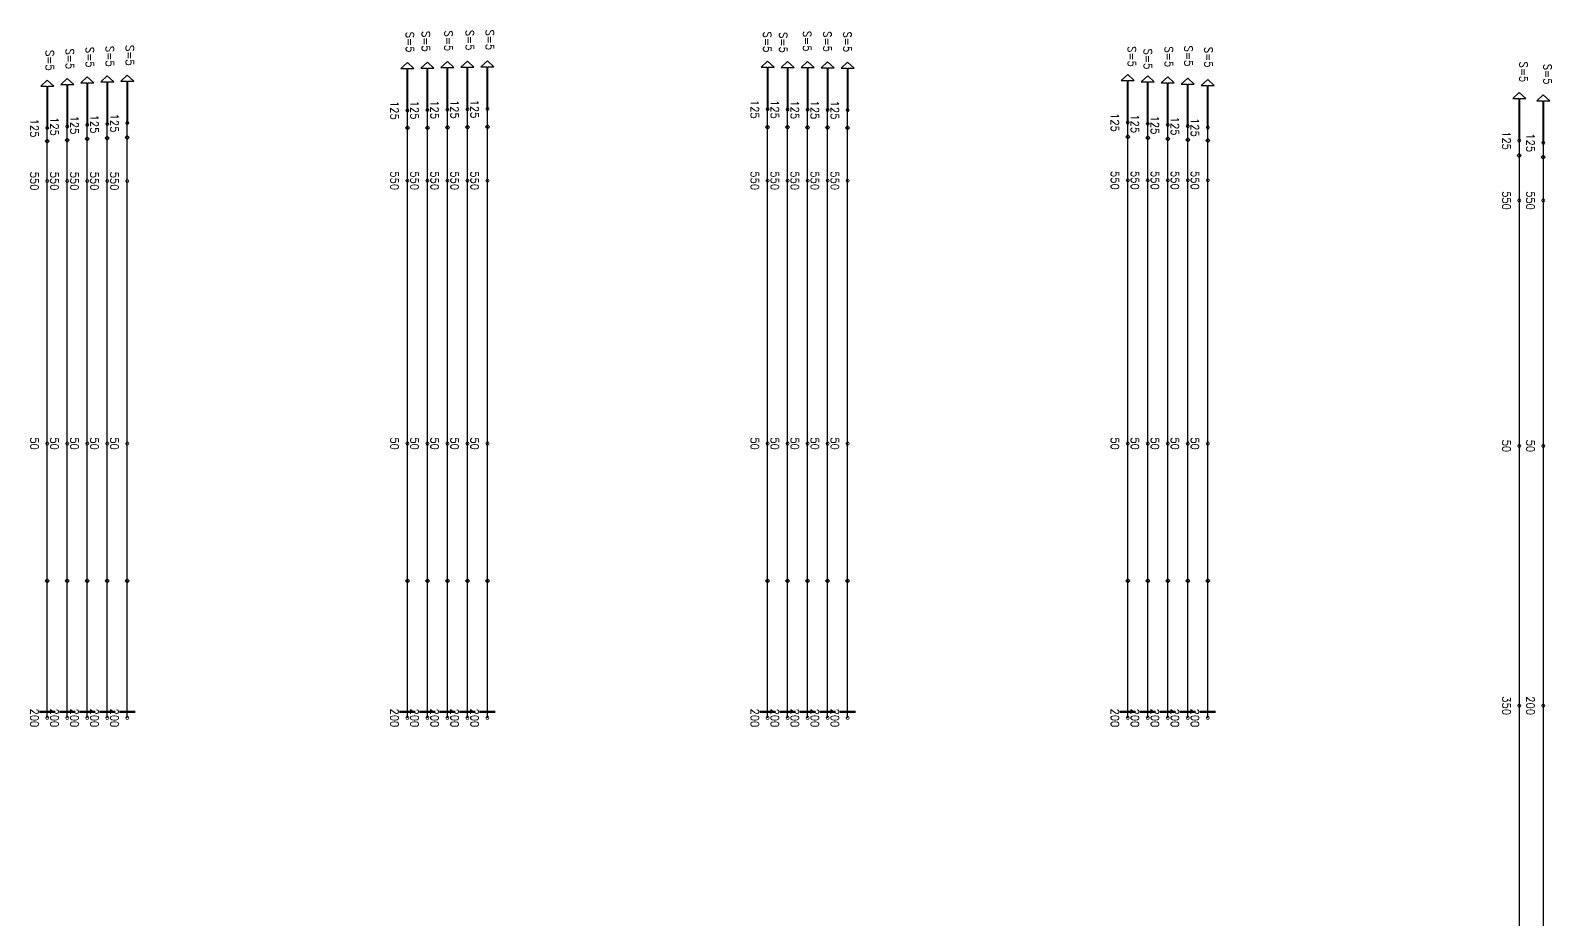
# Model space of a CAD drawing. Header units: millimetres. Extents: x -211477 to 1328726, y -15421 to 98394.
# Drawn here: x 794281 to 832291, y 58608 to 80833 of the extents above; entities that cross this region are included whole.
import ezdxf

# ---------------------------------------------------------------- set-up
doc = ezdxf.new("R2010")
doc.units = ezdxf.units.MM
doc.header["$MEASUREMENT"] = 0
doc.layers.add('Current_plane_Tendon', color=7, linetype='Continuous', true_color=0xab0000)
doc.styles.get("Standard").update_dxf_attribs({"font": 'arial.ttf'})

# ---------------------------------------------------------------- blocks, each defined once
blk = doc.blocks.new('A$Ca505e7a2')
at = {"layer": 'Current_plane_Tendon', "color": 14, "linetype": 'Continuous', "true_color": 0xab0000}
for points in [[(519097, 1512), (519097, 2562), (519247, 2562), (519085, 2712), (518923, 2562), (519073, 2562), (519073, 1512)], [(519597, 1521), (519597, 2571), (519747, 2571), (519585, 2721), (519423, 2571), (519573, 2571), (519573, 1521)], [(520097, 1530), (520097, 2580), (520247, 2580), (520085, 2730), (519923, 2580), (520073, 2580), (520073, 1530)], [(520597, 1539), (520597, 2589), (520747, 2589), (520585, 2739), (520423, 2589), (520573, 2589), (520573, 1539)], [(521097, 1548), (521097, 2598), (521247, 2598), (521085, 2748), (520923, 2598), (521073, 2598), (521073, 1548)], [(528097, 1540), (528097, 2590), (528247, 2590), (528085, 2740), (527923, 2590), (528073, 2590), (528073, 1540)], [(528597, 1535), (528597, 2585), (528747, 2585), (528585, 2735), (528423, 2585), (528573, 2585), (528573, 1535)], [(529097, 1530), (529097, 2580), (529247, 2580), (529085, 2730), (528923, 2580), (529073, 2580), (529073, 1530)], [(529597, 1524), (529597, 2574), (529747, 2574), (529585, 2724), (529423, 2574), (529573, 2574), (529573, 1524)], [(530097, 1519), (530097, 2569), (530247, 2569), (530085, 2719), (529923, 2569), (530073, 2569), (530073, 1519)], [(510597, 1110), (510597, 2160), (510747, 2160), (510585, 2310), (510423, 2160), (510573, 2160), (510573, 1110)], [(511097, 1148), (511097, 2198), (511247, 2198), (511085, 2348), (510923, 2198), (511073, 2198), (511073, 1148)], [(511597, 1172), (511597, 2222), (511747, 2222), (511585, 2372), (511423, 2222), (511573, 2222), (511573, 1172)], [(512097, 1196), (512097, 2246), (512247, 2246), (512085, 2396), (511923, 2246), (512073, 2246), (512073, 1196)], [(537097, 1210), (537097, 2260), (537247, 2260), (537085, 2410), (536923, 2260), (537073, 2260), (537073, 1210)], [(537597, 1179), (537597, 2229), (537747, 2229), (537585, 2379), (537423, 2229), (537573, 2229), (537573, 1179)], [(538097, 1148), (538097, 2198), (538247, 2198), (538085, 2348), (537923, 2198), (538073, 2198), (538073, 1148)], [(538597, 1118), (538597, 2168), (538747, 2168), (538585, 2318), (538423, 2168), (538573, 2168), (538573, 1118)], [(539097, 1087), (539097, 2137), (539247, 2137), (539085, 2287), (538923, 2137), (539073, 2137), (539073, 1087)], [(510097, 1071), (510097, 2121), (510247, 2121), (510085, 2271), (509923, 2121), (510073, 2121), (510073, 1071)], [(510135, -10245), (510085, -10195), (510035, -10245), (510085, -10295), (510135, -10245)], [(510635, -10245), (510585, -10195), (510535, -10245), (510585, -10295), (510635, -10245)], [(511135, -10245), (511085, -10195), (511035, -10245), (511085, -10295), (511135, -10245)], [(511635, -10245), (511585, -10195), (511535, -10245), (511585, -10295), (511635, -10245)], [(512135, -10245), (512085, -10195), (512035, -10245), (512085, -10295), (512135, -10245)], [(519135, -10245), (519085, -10195), (519035, -10245), (519085, -10295), (519135, -10245)], [(519635, -10245), (519585, -10195), (519535, -10245), (519585, -10295), (519635, -10245)], [(520135, -10245), (520085, -10195), (520035, -10245), (520085, -10295), (520135, -10245)], [(520635, -10245), (520585, -10195), (520535, -10245), (520585, -10295), (520635, -10245)], [(521135, -10245), (521085, -10195), (521035, -10245), (521085, -10295), (521135, -10245)], [(528135, -10245), (528085, -10195), (528035, -10245), (528085, -10295), (528135, -10245)], [(528635, -10245), (528585, -10195), (528535, -10245), (528585, -10295), (528635, -10245)], [(529135, -10245), (529085, -10195), (529035, -10245), (529085, -10295), (529135, -10245)], [(529635, -10245), (529585, -10195), (529535, -10245), (529585, -10295), (529635, -10245)], [(530135, -10245), (530085, -10195), (530035, -10245), (530085, -10295), (530135, -10245)], [(537135, -10245), (537085, -10195), (537035, -10245), (537085, -10295), (537135, -10245)], [(537635, -10245), (537585, -10195), (537535, -10245), (537585, -10295), (537635, -10245)], [(538135, -10245), (538085, -10195), (538035, -10245), (538085, -10295), (538135, -10245)], [(538635, -10245), (538585, -10195), (538535, -10245), (538585, -10295), (538635, -10245)], [(539135, -10245), (539085, -10195), (539035, -10245), (539085, -10295), (539135, -10245)]]:
    blk.add_lwpolyline(points, close=True, dxfattribs=at)
for points, elevation in [([(546880, 758), (546880, 1808), (547030, 1808), (546868, 1958), (546706, 1808), (546856, 1808), (546856, 758)], -148), ([(547480, 703), (547480, 1753), (547630, 1753), (547468, 1903), (547306, 1753), (547456, 1753), (547456, 703)], -148), ([(520635, 1093), (520585, 1143), (520535, 1093), (520585, 1043), (520635, 1093)], 125), ([(521135, 1100), (521085, 1150), (521035, 1100), (521085, 1050), (521135, 1100)], 125), ([(528135, 1094), (528085, 1144), (528035, 1094), (528085, 1044), (528135, 1094)], 125), ([(510135, 740), (510085, 790), (510035, 740), (510085, 690), (510135, 740)], 125), ([(510635, 769), (510585, 819), (510535, 769), (510585, 719), (510635, 769)], 125), ([(511135, 798), (511085, 848), (511035, 798), (511085, 748), (511135, 798)], 125), ([(511635, 815), (511585, 865), (511535, 815), (511585, 765), (511635, 815)], 125), ([(512135, 833), (512085, 883), (512035, 833), (512085, 783), (512135, 833)], 125), ([(519135, 1072), (519085, 1122), (519035, 1072), (519085, 1022), (519135, 1072)], 125), ([(519635, 1079), (519585, 1129), (519535, 1079), (519585, 1029), (519635, 1079)], 125), ([(520135, 1086), (520085, 1136), (520035, 1086), (520085, 1036), (520135, 1086)], 125), ([(528635, 1090), (528585, 1140), (528535, 1090), (528585, 1040), (528635, 1090)], 125), ([(529135, 1086), (529085, 1136), (529035, 1086), (529085, 1036), (529135, 1086)], 125), ([(529635, 1082), (529585, 1132), (529535, 1082), (529585, 1032), (529635, 1082)], 125), ([(530135, 1078), (530085, 1128), (530035, 1078), (530085, 1028), (530135, 1078)], 125), ([(537135, 848), (537085, 898), (537035, 848), (537085, 798), (537135, 848)], 125), ([(537635, 825), (537585, 875), (537535, 825), (537585, 775), (537635, 825)], 125), ([(538135, 802), (538085, 852), (538035, 802), (538085, 752), (538135, 802)], 125), ([(538635, 779), (538585, 829), (538535, 779), (538585, 729), (538635, 779)], 125), ([(539135, 756), (539085, 806), (539035, 756), (539085, 706), (539135, 756)], 125), ([(546918, 384), (546868, 434), (546818, 384), (546868, 334), (546918, 384)], -23), ([(547518, 342), (547468, 392), (547418, 342), (547468, 292), (547518, 342)], -23)]:
    blk.add_lwpolyline(points, close=True, dxfattribs=dict(at, elevation=elevation))
for points in [[(519125, 1512, 20, 20, 0), (519105, 1546, 20, 20, 0), (519065, 1546, 20, 20, 0), (519045, 1512, 20, 20, 0), (519065, 1477, 20, 20, 0), (519105, 1477, 20, 20, 0)], [(519625, 1521, 20, 20, 0), (519605, 1555, 20, 20, 0), (519565, 1555, 20, 20, 0), (519545, 1521, 20, 20, 0), (519565, 1486, 20, 20, 0), (519605, 1486, 20, 20, 0)], [(520125, 1530, 20, 20, 0), (520105, 1564, 20, 20, 0), (520065, 1564, 20, 20, 0), (520045, 1530, 20, 20, 0), (520065, 1495, 20, 20, 0), (520105, 1495, 20, 20, 0)], [(520625, 1539, 20, 20, 0), (520605, 1573, 20, 20, 0), (520565, 1573, 20, 20, 0), (520545, 1539, 20, 20, 0), (520565, 1504, 20, 20, 0), (520605, 1504, 20, 20, 0)], [(521125, 1548, 20, 20, 0), (521105, 1583, 20, 20, 0), (521065, 1583, 20, 20, 0), (521045, 1548, 20, 20, 0), (521065, 1513, 20, 20, 0), (521105, 1513, 20, 20, 0)], [(528125, 1540, 20, 20, 0), (528105, 1575, 20, 20, 0), (528065, 1575, 20, 20, 0), (528045, 1540, 20, 20, 0), (528065, 1506, 20, 20, 0), (528105, 1506, 20, 20, 0)], [(528625, 1535, 20, 20, 0), (528605, 1570, 20, 20, 0), (528565, 1570, 20, 20, 0), (528545, 1535, 20, 20, 0), (528565, 1500, 20, 20, 0), (528605, 1500, 20, 20, 0)], [(529125, 1530, 20, 20, 0), (529105, 1564, 20, 20, 0), (529065, 1564, 20, 20, 0), (529045, 1530, 20, 20, 0), (529065, 1495, 20, 20, 0), (529105, 1495, 20, 20, 0)], [(529625, 1524, 20, 20, 0), (529605, 1559, 20, 20, 0), (529565, 1559, 20, 20, 0), (529545, 1524, 20, 20, 0), (529565, 1490, 20, 20, 0), (529605, 1490, 20, 20, 0)], [(530125, 1519, 20, 20, 0), (530105, 1554, 20, 20, 0), (530065, 1554, 20, 20, 0), (530045, 1519, 20, 20, 0), (530065, 1485, 20, 20, 0), (530105, 1485, 20, 20, 0)], [(510625, 1110, 20, 20, 0), (510605, 1144, 20, 20, 0), (510565, 1144, 20, 20, 0), (510545, 1110, 20, 20, 0), (510565, 1075, 20, 20, 0), (510605, 1075, 20, 20, 0)], [(511125, 1148, 20, 20, 0), (511105, 1183, 20, 20, 0), (511065, 1183, 20, 20, 0), (511045, 1148, 20, 20, 0), (511065, 1114, 20, 20, 0), (511105, 1114, 20, 20, 0)], [(511625, 1172, 20, 20, 0), (511605, 1207, 20, 20, 0), (511565, 1207, 20, 20, 0), (511545, 1172, 20, 20, 0), (511565, 1138, 20, 20, 0), (511605, 1138, 20, 20, 0)], [(512125, 1196, 20, 20, 0), (512105, 1231, 20, 20, 0), (512065, 1231, 20, 20, 0), (512045, 1196, 20, 20, 0), (512065, 1161, 20, 20, 0), (512105, 1161, 20, 20, 0)], [(537125, 1210, 20, 20, 0), (537105, 1245, 20, 20, 0), (537065, 1245, 20, 20, 0), (537045, 1210, 20, 20, 0), (537065, 1175, 20, 20, 0), (537105, 1175, 20, 20, 0)], [(537625, 1179, 20, 20, 0), (537605, 1214, 20, 20, 0), (537565, 1214, 20, 20, 0), (537545, 1179, 20, 20, 0), (537565, 1145, 20, 20, 0), (537605, 1145, 20, 20, 0)], [(538125, 1148, 20, 20, 0), (538105, 1183, 20, 20, 0), (538065, 1183, 20, 20, 0), (538045, 1148, 20, 20, 0), (538065, 1114, 20, 20, 0), (538105, 1114, 20, 20, 0)], [(538625, 1118, 20, 20, 0), (538605, 1152, 20, 20, 0), (538565, 1152, 20, 20, 0), (538545, 1118, 20, 20, 0), (538565, 1083, 20, 20, 0), (538605, 1083, 20, 20, 0)], [(510125, 1071, 20, 20, 0), (510105, 1106, 20, 20, 0), (510065, 1106, 20, 20, 0), (510045, 1071, 20, 20, 0), (510065, 1036, 20, 20, 0), (510105, 1036, 20, 20, 0)], [(539125, 1087, 20, 20, 0), (539105, 1121, 20, 20, 0), (539065, 1121, 20, 20, 0), (539045, 1087, 20, 20, 0), (539065, 1052, 20, 20, 0), (539105, 1052, 20, 20, 0)]]:
    blk.add_lwpolyline(points, format="xyseb", close=True, dxfattribs=at)
for points, elevation in [([(546908, 758, 20, 20, 0), (546888, 793, 20, 20, 0), (546848, 793, 20, 20, 0), (546828, 758, 20, 20, 0), (546848, 724, 20, 20, 0), (546888, 724, 20, 20, 0)], -148), ([(547508, 703, 20, 20, 0), (547488, 738, 20, 20, 0), (547448, 738, 20, 20, 0), (547428, 703, 20, 20, 0), (547448, 669, 20, 20, 0), (547488, 669, 20, 20, 0)], -148), ([(510125, -255, 20, 20, 0), (510105, -220, 20, 20, 0), (510065, -220, 20, 20, 0), (510045, -255, 20, 20, 0), (510065, -289, 20, 20, 0), (510105, -289, 20, 20, 0)], 75), ([(510625, -255, 20, 20, 0), (510605, -220, 20, 20, 0), (510565, -220, 20, 20, 0), (510545, -255, 20, 20, 0), (510565, -289, 20, 20, 0), (510605, -289, 20, 20, 0)], 75), ([(511125, -255, 20, 20, 0), (511105, -220, 20, 20, 0), (511065, -220, 20, 20, 0), (511045, -255, 20, 20, 0), (511065, -289, 20, 20, 0), (511105, -289, 20, 20, 0)], 75), ([(511625, -255, 20, 20, 0), (511605, -220, 20, 20, 0), (511565, -220, 20, 20, 0), (511545, -255, 20, 20, 0), (511565, -289, 20, 20, 0), (511605, -289, 20, 20, 0)], 75), ([(512125, -255, 20, 20, 0), (512105, -220, 20, 20, 0), (512065, -220, 20, 20, 0), (512045, -255, 20, 20, 0), (512065, -289, 20, 20, 0), (512105, -289, 20, 20, 0)], 75), ([(519125, -245, 20, 20, 0), (519105, -211, 20, 20, 0), (519065, -211, 20, 20, 0), (519045, -245, 20, 20, 0), (519065, -280, 20, 20, 0), (519105, -280, 20, 20, 0)], 75), ([(519625, -245, 20, 20, 0), (519605, -211, 20, 20, 0), (519565, -211, 20, 20, 0), (519545, -245, 20, 20, 0), (519565, -280, 20, 20, 0), (519605, -280, 20, 20, 0)], 75), ([(520125, -245, 20, 20, 0), (520105, -211, 20, 20, 0), (520065, -211, 20, 20, 0), (520045, -245, 20, 20, 0), (520065, -280, 20, 20, 0), (520105, -280, 20, 20, 0)], 75), ([(520625, -245, 20, 20, 0), (520605, -211, 20, 20, 0), (520565, -211, 20, 20, 0), (520545, -245, 20, 20, 0), (520565, -280, 20, 20, 0), (520605, -280, 20, 20, 0)], 75), ([(521125, -245, 20, 20, 0), (521105, -211, 20, 20, 0), (521065, -211, 20, 20, 0), (521045, -245, 20, 20, 0), (521065, -280, 20, 20, 0), (521105, -280, 20, 20, 0)], 75), ([(528125, -245, 20, 20, 0), (528105, -211, 20, 20, 0), (528065, -211, 20, 20, 0), (528045, -245, 20, 20, 0), (528065, -280, 20, 20, 0), (528105, -280, 20, 20, 0)], 75), ([(528625, -245, 20, 20, 0), (528605, -211, 20, 20, 0), (528565, -211, 20, 20, 0), (528545, -245, 20, 20, 0), (528565, -280, 20, 20, 0), (528605, -280, 20, 20, 0)], 75), ([(529125, -245, 20, 20, 0), (529105, -211, 20, 20, 0), (529065, -211, 20, 20, 0), (529045, -245, 20, 20, 0), (529065, -280, 20, 20, 0), (529105, -280, 20, 20, 0)], 75), ([(529625, -245, 20, 20, 0), (529605, -211, 20, 20, 0), (529565, -211, 20, 20, 0), (529545, -245, 20, 20, 0), (529565, -280, 20, 20, 0), (529605, -280, 20, 20, 0)], 75), ([(530125, -245, 20, 20, 0), (530105, -211, 20, 20, 0), (530065, -211, 20, 20, 0), (530045, -245, 20, 20, 0), (530065, -280, 20, 20, 0), (530105, -280, 20, 20, 0)], 75), ([(537125, -237, 20, 20, 0), (537105, -202, 20, 20, 0), (537065, -202, 20, 20, 0), (537045, -237, 20, 20, 0), (537065, -272, 20, 20, 0), (537105, -272, 20, 20, 0)], 75), ([(537625, -237, 20, 20, 0), (537605, -202, 20, 20, 0), (537565, -202, 20, 20, 0), (537545, -237, 20, 20, 0), (537565, -272, 20, 20, 0), (537605, -272, 20, 20, 0)], 75), ([(538125, -237, 20, 20, 0), (538105, -202, 20, 20, 0), (538065, -202, 20, 20, 0), (538045, -237, 20, 20, 0), (538065, -272, 20, 20, 0), (538105, -272, 20, 20, 0)], 75), ([(538625, -237, 20, 20, 0), (538605, -202, 20, 20, 0), (538565, -202, 20, 20, 0), (538545, -237, 20, 20, 0), (538565, -272, 20, 20, 0), (538605, -272, 20, 20, 0)], 75), ([(539125, -237, 20, 20, 0), (539105, -202, 20, 20, 0), (539065, -202, 20, 20, 0), (539045, -237, 20, 20, 0), (539065, -272, 20, 20, 0), (539105, -272, 20, 20, 0)], 75), ([(546908, -741, 20, 20, 0), (546888, -706, 20, 20, 0), (546848, -706, 20, 20, 0), (546828, -741, 20, 20, 0), (546848, -775, 20, 20, 0), (546888, -775, 20, 20, 0)], -73), ([(547508, -741, 20, 20, 0), (547488, -706, 20, 20, 0), (547448, -706, 20, 20, 0), (547428, -741, 20, 20, 0), (547448, -775, 20, 20, 0), (547488, -775, 20, 20, 0)], -73), ([(510125, -6817, 20, 20, 0), (510105, -6782, 20, 20, 0), (510065, -6782, 20, 20, 0), (510045, -6817, 20, 20, 0), (510065, -6852, 20, 20, 0), (510105, -6852, 20, 20, 0)], -350), ([(510625, -6817, 20, 20, 0), (510605, -6782, 20, 20, 0), (510565, -6782, 20, 20, 0), (510545, -6817, 20, 20, 0), (510565, -6852, 20, 20, 0), (510605, -6852, 20, 20, 0)], -350), ([(511125, -6817, 20, 20, 0), (511105, -6782, 20, 20, 0), (511065, -6782, 20, 20, 0), (511045, -6817, 20, 20, 0), (511065, -6852, 20, 20, 0), (511105, -6852, 20, 20, 0)], -350), ([(511625, -6817, 20, 20, 0), (511605, -6782, 20, 20, 0), (511565, -6782, 20, 20, 0), (511545, -6817, 20, 20, 0), (511565, -6852, 20, 20, 0), (511605, -6852, 20, 20, 0)], -350), ([(512125, -6817, 20, 20, 0), (512105, -6782, 20, 20, 0), (512065, -6782, 20, 20, 0), (512045, -6817, 20, 20, 0), (512065, -6852, 20, 20, 0), (512105, -6852, 20, 20, 0)], -350), ([(519125, -6817, 20, 20, 0), (519105, -6782, 20, 20, 0), (519065, -6782, 20, 20, 0), (519045, -6817, 20, 20, 0), (519065, -6852, 20, 20, 0), (519105, -6852, 20, 20, 0)], -350), ([(519625, -6817, 20, 20, 0), (519605, -6782, 20, 20, 0), (519565, -6782, 20, 20, 0), (519545, -6817, 20, 20, 0), (519565, -6852, 20, 20, 0), (519605, -6852, 20, 20, 0)], -350), ([(520125, -6817, 20, 20, 0), (520105, -6782, 20, 20, 0), (520065, -6782, 20, 20, 0), (520045, -6817, 20, 20, 0), (520065, -6852, 20, 20, 0), (520105, -6852, 20, 20, 0)], -350), ([(520625, -6817, 20, 20, 0), (520605, -6782, 20, 20, 0), (520565, -6782, 20, 20, 0), (520545, -6817, 20, 20, 0), (520565, -6852, 20, 20, 0), (520605, -6852, 20, 20, 0)], -350), ([(521125, -6817, 20, 20, 0), (521105, -6782, 20, 20, 0), (521065, -6782, 20, 20, 0), (521045, -6817, 20, 20, 0), (521065, -6852, 20, 20, 0), (521105, -6852, 20, 20, 0)], -350), ([(528125, -6817, 20, 20, 0), (528105, -6782, 20, 20, 0), (528065, -6782, 20, 20, 0), (528045, -6817, 20, 20, 0), (528065, -6852, 20, 20, 0), (528105, -6852, 20, 20, 0)], -350), ([(528625, -6817, 20, 20, 0), (528605, -6782, 20, 20, 0), (528565, -6782, 20, 20, 0), (528545, -6817, 20, 20, 0), (528565, -6852, 20, 20, 0), (528605, -6852, 20, 20, 0)], -350), ([(529125, -6817, 20, 20, 0), (529105, -6782, 20, 20, 0), (529065, -6782, 20, 20, 0), (529045, -6817, 20, 20, 0), (529065, -6852, 20, 20, 0), (529105, -6852, 20, 20, 0)], -350), ([(529625, -6817, 20, 20, 0), (529605, -6782, 20, 20, 0), (529565, -6782, 20, 20, 0), (529545, -6817, 20, 20, 0), (529565, -6852, 20, 20, 0), (529605, -6852, 20, 20, 0)], -350), ([(530125, -6817, 20, 20, 0), (530105, -6782, 20, 20, 0), (530065, -6782, 20, 20, 0), (530045, -6817, 20, 20, 0), (530065, -6852, 20, 20, 0), (530105, -6852, 20, 20, 0)], -350), ([(537125, -6817, 20, 20, 0), (537105, -6782, 20, 20, 0), (537065, -6782, 20, 20, 0), (537045, -6817, 20, 20, 0), (537065, -6852, 20, 20, 0), (537105, -6852, 20, 20, 0)], -350), ([(537625, -6817, 20, 20, 0), (537605, -6782, 20, 20, 0), (537565, -6782, 20, 20, 0), (537545, -6817, 20, 20, 0), (537565, -6852, 20, 20, 0), (537605, -6852, 20, 20, 0)], -350), ([(538125, -6817, 20, 20, 0), (538105, -6782, 20, 20, 0), (538065, -6782, 20, 20, 0), (538045, -6817, 20, 20, 0), (538065, -6852, 20, 20, 0), (538105, -6852, 20, 20, 0)], -350), ([(538625, -6817, 20, 20, 0), (538605, -6782, 20, 20, 0), (538565, -6782, 20, 20, 0), (538545, -6817, 20, 20, 0), (538565, -6852, 20, 20, 0), (538605, -6852, 20, 20, 0)], -350), ([(539125, -6817, 20, 20, 0), (539105, -6782, 20, 20, 0), (539065, -6782, 20, 20, 0), (539045, -6817, 20, 20, 0), (539065, -6852, 20, 20, 0), (539105, -6852, 20, 20, 0)], -350), ([(546908, -6876, 20, 20, 0), (546888, -6841, 20, 20, 0), (546848, -6841, 20, 20, 0), (546828, -6876, 20, 20, 0), (546848, -6910, 20, 20, 0), (546888, -6910, 20, 20, 0)], -256), ([(547508, -6876, 20, 20, 0), (547488, -6841, 20, 20, 0), (547448, -6841, 20, 20, 0), (547428, -6876, 20, 20, 0), (547448, -6910, 20, 20, 0), (547488, -6910, 20, 20, 0)], -256), ([(510125, -13673, 20, 20, 0), (510105, -13638, 20, 20, 0), (510065, -13638, 20, 20, 0), (510045, -13673, 20, 20, 0), (510065, -13707, 20, 20, 0), (510105, -13707, 20, 20, 0)], -200), ([(510625, -13673, 20, 20, 0), (510605, -13638, 20, 20, 0), (510565, -13638, 20, 20, 0), (510545, -13673, 20, 20, 0), (510565, -13707, 20, 20, 0), (510605, -13707, 20, 20, 0)], -200), ([(511125, -13673, 20, 20, 0), (511105, -13638, 20, 20, 0), (511065, -13638, 20, 20, 0), (511045, -13673, 20, 20, 0), (511065, -13707, 20, 20, 0), (511105, -13707, 20, 20, 0)], -200), ([(511625, -13673, 20, 20, 0), (511605, -13638, 20, 20, 0), (511565, -13638, 20, 20, 0), (511545, -13673, 20, 20, 0), (511565, -13707, 20, 20, 0), (511605, -13707, 20, 20, 0)], -200), ([(512125, -13673, 20, 20, 0), (512105, -13638, 20, 20, 0), (512065, -13638, 20, 20, 0), (512045, -13673, 20, 20, 0), (512065, -13707, 20, 20, 0), (512105, -13707, 20, 20, 0)], -200), ([(519125, -13673, 20, 20, 0), (519105, -13638, 20, 20, 0), (519065, -13638, 20, 20, 0), (519045, -13673, 20, 20, 0), (519065, -13707, 20, 20, 0), (519105, -13707, 20, 20, 0)], -200), ([(519625, -13673, 20, 20, 0), (519605, -13638, 20, 20, 0), (519565, -13638, 20, 20, 0), (519545, -13673, 20, 20, 0), (519565, -13707, 20, 20, 0), (519605, -13707, 20, 20, 0)], -200), ([(520125, -13673, 20, 20, 0), (520105, -13638, 20, 20, 0), (520065, -13638, 20, 20, 0), (520045, -13673, 20, 20, 0), (520065, -13707, 20, 20, 0), (520105, -13707, 20, 20, 0)], -200), ([(520625, -13673, 20, 20, 0), (520605, -13638, 20, 20, 0), (520565, -13638, 20, 20, 0), (520545, -13673, 20, 20, 0), (520565, -13707, 20, 20, 0), (520605, -13707, 20, 20, 0)], -200), ([(521125, -13673, 20, 20, 0), (521105, -13638, 20, 20, 0), (521065, -13638, 20, 20, 0), (521045, -13673, 20, 20, 0), (521065, -13707, 20, 20, 0), (521105, -13707, 20, 20, 0)], -200), ([(528125, -13673, 20, 20, 0), (528105, -13638, 20, 20, 0), (528065, -13638, 20, 20, 0), (528045, -13673, 20, 20, 0), (528065, -13707, 20, 20, 0), (528105, -13707, 20, 20, 0)], -200), ([(528625, -13673, 20, 20, 0), (528605, -13638, 20, 20, 0), (528565, -13638, 20, 20, 0), (528545, -13673, 20, 20, 0), (528565, -13707, 20, 20, 0), (528605, -13707, 20, 20, 0)], -200), ([(529125, -13673, 20, 20, 0), (529105, -13638, 20, 20, 0), (529065, -13638, 20, 20, 0), (529045, -13673, 20, 20, 0), (529065, -13707, 20, 20, 0), (529105, -13707, 20, 20, 0)], -200), ([(529625, -13673, 20, 20, 0), (529605, -13638, 20, 20, 0), (529565, -13638, 20, 20, 0), (529545, -13673, 20, 20, 0), (529565, -13707, 20, 20, 0), (529605, -13707, 20, 20, 0)], -200), ([(530125, -13673, 20, 20, 0), (530105, -13638, 20, 20, 0), (530065, -13638, 20, 20, 0), (530045, -13673, 20, 20, 0), (530065, -13707, 20, 20, 0), (530105, -13707, 20, 20, 0)], -200), ([(537125, -13673, 20, 20, 0), (537105, -13638, 20, 20, 0), (537065, -13638, 20, 20, 0), (537045, -13673, 20, 20, 0), (537065, -13707, 20, 20, 0), (537105, -13707, 20, 20, 0)], -200), ([(537625, -13673, 20, 20, 0), (537605, -13638, 20, 20, 0), (537565, -13638, 20, 20, 0), (537545, -13673, 20, 20, 0), (537565, -13707, 20, 20, 0), (537605, -13707, 20, 20, 0)], -200), ([(538125, -13673, 20, 20, 0), (538105, -13638, 20, 20, 0), (538065, -13638, 20, 20, 0), (538045, -13673, 20, 20, 0), (538065, -13707, 20, 20, 0), (538105, -13707, 20, 20, 0)], -200), ([(538625, -13673, 20, 20, 0), (538605, -13638, 20, 20, 0), (538565, -13638, 20, 20, 0), (538545, -13673, 20, 20, 0), (538565, -13707, 20, 20, 0), (538605, -13707, 20, 20, 0)], -200), ([(539125, -13673, 20, 20, 0), (539105, -13638, 20, 20, 0), (539065, -13638, 20, 20, 0), (539045, -13673, 20, 20, 0), (539065, -13707, 20, 20, 0), (539105, -13707, 20, 20, 0)], -200), ([(546908, -13367, 20, 20, 0), (546888, -13332, 20, 20, 0), (546848, -13332, 20, 20, 0), (546828, -13367, 20, 20, 0), (546848, -13402, 20, 20, 0), (546888, -13402, 20, 20, 0)], -106), ([(547508, -13367, 20, 20, 0), (547488, -13332, 20, 20, 0), (547448, -13332, 20, 20, 0), (547428, -13367, 20, 20, 0), (547448, -13402, 20, 20, 0), (547488, -13402, 20, 20, 0)], -106)]:
    blk.add_lwpolyline(points, format="xyseb", close=True, dxfattribs=dict(at, elevation=elevation))
at = {"layer": 'Current_plane_Tendon', "color": 14, "linetype": 'Continuous', "true_color": 0xab0000, "elevation": -200}
for points in [[(509885, -13523, 60, 60, 0), (510285, -13523, 60, 60, 0)], [(510385, -13523, 60, 60, 0), (510785, -13523, 60, 60, 0)], [(510885, -13523, 60, 60, 0), (511285, -13523, 60, 60, 0)], [(511385, -13523, 60, 60, 0), (511785, -13523, 60, 60, 0)], [(511885, -13523, 60, 60, 0), (512285, -13523, 60, 60, 0)], [(518885, -13523, 60, 60, 0), (519285, -13523, 60, 60, 0)], [(519385, -13523, 60, 60, 0), (519785, -13523, 60, 60, 0)], [(519885, -13523, 60, 60, 0), (520285, -13523, 60, 60, 0)], [(520385, -13523, 60, 60, 0), (520785, -13523, 60, 60, 0)], [(520885, -13523, 60, 60, 0), (521285, -13523, 60, 60, 0)], [(527885, -13523, 60, 60, 0), (528285, -13523, 60, 60, 0)], [(528385, -13523, 60, 60, 0), (528785, -13523, 60, 60, 0)], [(528885, -13523, 60, 60, 0), (529285, -13523, 60, 60, 0)], [(529385, -13523, 60, 60, 0), (529785, -13523, 60, 60, 0)], [(529885, -13523, 60, 60, 0), (530285, -13523, 60, 60, 0)], [(536885, -13523, 60, 60, 0), (537285, -13523, 60, 60, 0)], [(537385, -13523, 60, 60, 0), (537785, -13523, 60, 60, 0)], [(537885, -13523, 60, 60, 0), (538285, -13523, 60, 60, 0)], [(538385, -13523, 60, 60, 0), (538785, -13523, 60, 60, 0)], [(538885, -13523, 60, 60, 0), (539285, -13523, 60, 60, 0)]]:
    blk.add_lwpolyline(points, format="xyseb", dxfattribs=at)
at = {"layer": 'Current_plane_Tendon', "color": 14, "linetype": 'Continuous', "true_color": 0xab0000}
for points in [[(519585, -245, 75), (519585, -85, 74), (519585, 76, 73), (519585, 236, 69), (519585, 397, 65), (519585, 557, 60), (519585, 718, 53), (519585, 879, 45), (519585, 1039, 35), (519585, 1200, 25), (519585, 1360, 13), (519585, 1521, 0)], [(520085, -245, 75), (520085, -84, 74), (520085, 78, 73), (520085, 239, 69), (520085, 400, 65), (520085, 562, 60), (520085, 723, 53), (520085, 884, 45), (520085, 1046, 35), (520085, 1207, 25), (520085, 1368, 13), (520085, 1530, 0)], [(520585, -245, 75), (520585, -83, 74), (520585, 79, 73), (520585, 241, 69), (520585, 404, 65), (520585, 566, 60), (520585, 728, 53), (520585, 890, 45), (520585, 1052, 35), (520585, 1214, 25), (520585, 1377, 13), (520585, 1539, 0)], [(521085, -245, 75), (521085, -82, 74), (521085, 81, 73), (521085, 244, 69), (521085, 407, 65), (521085, 570, 60), (521085, 733, 53), (521085, 896, 45), (521085, 1059, 35), (521085, 1222, 25), (521085, 1385, 13), (521085, 1548, 0)], [(528085, -245, 75), (528085, -67, 74), (528085, 112, 72), (528085, 290, 68), (528085, 469, 63), (528085, 647, 56), (528085, 826, 48), (528085, 1005, 38), (528085, 1183, 27), (528085, 1362, 14), (528085, 1540, 0)], [(528585, -245, 75), (528585, -83, 74), (528585, 78, 73), (528585, 240, 69), (528585, 402, 65), (528585, 564, 60), (528585, 726, 53), (528585, 888, 45), (528585, 1049, 35), (528585, 1211, 25), (528585, 1373, 13), (528585, 1535, 0)], [(529085, -245, 75), (529085, -68, 74), (529085, 110, 72), (529085, 287, 68), (529085, 465, 63), (529085, 642, 56), (529085, 820, 48), (529085, 997, 38), (529085, 1175, 27), (529085, 1352, 14), (529085, 1530, 0)], [(529585, -245, 75), (529585, -84, 74), (529585, 76, 73), (529585, 237, 69), (529585, 398, 65), (529585, 559, 60), (529585, 720, 53), (529585, 881, 45), (529585, 1042, 35), (529585, 1203, 25), (529585, 1364, 13), (529585, 1524, 0)], [(511085, -255, 75), (511085, -127, 74), (511085, 1, 73), (511085, 128, 69), (511085, 256, 65), (511085, 383, 60), (511085, 511, 53), (511085, 638, 45), (511085, 766, 35), (511085, 893, 25), (511085, 1021, 13), (511085, 1148, 0)], [(511585, -255, 75), (511585, -125, 74), (511585, 5, 73), (511585, 135, 69), (511585, 264, 65), (511585, 394, 60), (511585, 524, 53), (511585, 653, 45), (511585, 783, 35), (511585, 913, 25), (511585, 1042, 13), (511585, 1172, 0)], [(512085, -255, 75), (512085, -123, 74), (512085, 9, 73), (512085, 141, 69), (512085, 273, 65), (512085, 405, 60), (512085, 537, 53), (512085, 669, 45), (512085, 800, 35), (512085, 932, 25), (512085, 1064, 13), (512085, 1196, 0)], [(519085, -245, 75), (519085, -70, 74), (519085, 106, 72), (519085, 282, 68), (519085, 458, 63), (519085, 633, 56), (519085, 809, 48), (519085, 985, 38), (519085, 1160, 27), (519085, 1336, 14), (519085, 1512, 0)], [(530085, -245, 75), (530085, -85, 74), (530085, 75, 73), (530085, 236, 69), (530085, 396, 65), (530085, 557, 60), (530085, 717, 53), (530085, 878, 45), (530085, 1038, 35), (530085, 1198, 25), (530085, 1359, 13), (530085, 1519, 0)], [(537085, -237, 75), (537085, -92, 74), (537085, 52, 72), (537085, 197, 68), (537085, 342, 63), (537085, 486, 56), (537085, 631, 48), (537085, 776, 38), (537085, 921, 27), (537085, 1065, 14), (537085, 1210, 0)], [(537585, -237, 75), (537585, -108, 74), (537585, 20, 73), (537585, 149, 69), (537585, 278, 65), (537585, 407, 60), (537585, 535, 53), (537585, 664, 45), (537585, 793, 35), (537585, 922, 25), (537585, 1050, 13), (537585, 1179, 0)], [(538085, -237, 75), (538085, -111, 74), (538085, 15, 73), (538085, 141, 69), (538085, 267, 65), (538085, 393, 60), (538085, 519, 53), (538085, 645, 45), (538085, 771, 35), (538085, 896, 25), (538085, 1022, 13), (538085, 1148, 0)], [(510085, -255, 75), (510085, -134, 74), (510085, -14, 73), (510085, 107, 69), (510085, 227, 65), (510085, 348, 60), (510085, 468, 53), (510085, 589, 45), (510085, 709, 35), (510085, 830, 25), (510085, 950, 13), (510085, 1071, 0)], [(510585, -255, 75), (510585, -131, 74), (510585, -7, 73), (510585, 117, 69), (510585, 242, 65), (510585, 366, 60), (510585, 490, 53), (510585, 614, 45), (510585, 738, 35), (510585, 862, 25), (510585, 986, 13), (510585, 1110, 0)], [(538585, -237, 75), (538585, -114, 74), (538585, 9, 73), (538585, 132, 69), (538585, 256, 65), (538585, 379, 60), (538585, 502, 53), (538585, 625, 45), (538585, 748, 35), (538585, 871, 25), (538585, 994, 13), (538585, 1118, 0)], [(539085, -237, 75), (539085, -117, 74), (539085, 4, 73), (539085, 124, 69), (539085, 244, 65), (539085, 365, 60), (539085, 485, 53), (539085, 605, 45), (539085, 726, 35), (539085, 846, 25), (539085, 966, 13), (539085, 1087, 0)], [(546868, 758, -148), (546868, 622, -135), (546868, 486, -124), (546868, 350, -113), (546868, 213, -104), (546868, 77, -96), (546868, -59, -89), (546868, -195, -83), (546868, -332, -79), (546868, -468, -76), (546868, -604, -74), (546868, -741, -73)], [(547468, 703, -148), (547468, 572, -135), (547468, 441, -124), (547468, 310, -113), (547468, 178, -104), (547468, 47, -96), (547468, -84, -89), (547468, -215, -83), (547468, -347, -79), (547468, -478, -76), (547468, -609, -74), (547468, -741, -73)], [(510085, -13673, -200), (510085, -12816, -205), (510085, -11959, -219), (510085, -11102, -242), (510085, -10245, -275), (510085, -9388, -308), (510085, -8531, -331), (510085, -7674, -345), (510085, -6817, -350), (510085, -5960, -341), (510085, -5103, -312), (510085, -4246, -266), (510085, -3389, -200), (510085, -2532, -134), (510085, -1675, -88), (510085, -818, -59), (510085, 39, -50)], [(510585, -13673, -200), (510585, -12816, -205), (510585, -11959, -219), (510585, -11102, -242), (510585, -10245, -275), (510585, -9388, -308), (510585, -8531, -331), (510585, -7674, -345), (510585, -6817, -350), (510585, -5960, -341), (510585, -5103, -312), (510585, -4246, -266), (510585, -3389, -200), (510585, -2532, -134), (510585, -1675, -88), (510585, -818, -59), (510585, 39, -50)], [(511085, -13673, -200), (511085, -12816, -205), (511085, -11959, -219), (511085, -11102, -242), (511085, -10245, -275), (511085, -9388, -308), (511085, -8531, -331), (511085, -7674, -345), (511085, -6817, -350), (511085, -5960, -341), (511085, -5103, -312), (511085, -4246, -266), (511085, -3389, -200), (511085, -2532, -134), (511085, -1675, -88), (511085, -818, -59), (511085, 39, -50)], [(511585, -13673, -200), (511585, -12816, -205), (511585, -11959, -219), (511585, -11102, -242), (511585, -10245, -275), (511585, -9388, -308), (511585, -8531, -331), (511585, -7674, -345), (511585, -6817, -350), (511585, -5960, -341), (511585, -5103, -312), (511585, -4246, -266), (511585, -3389, -200), (511585, -2532, -134), (511585, -1675, -88), (511585, -818, -59), (511585, 39, -50)], [(512085, -13673, -200), (512085, -12816, -205), (512085, -11959, -219), (512085, -11102, -242), (512085, -10245, -275), (512085, -9388, -308), (512085, -8531, -331), (512085, -7674, -345), (512085, -6817, -350), (512085, -5960, -341), (512085, -5103, -312), (512085, -4246, -266), (512085, -3389, -200), (512085, -2532, -134), (512085, -1675, -88), (512085, -818, -59), (512085, 39, -50)], [(519085, -13673, -200), (519085, -12816, -205), (519085, -11959, -219), (519085, -11102, -242), (519085, -10245, -275), (519085, -9388, -308), (519085, -8531, -331), (519085, -7674, -345), (519085, -6817, -350), (519085, -5960, -341), (519085, -5103, -312), (519085, -4246, -266), (519085, -3389, -200), (519085, -2532, -134), (519085, -1675, -88), (519085, -818, -59), (519085, 39, -50)], [(519585, -13673, -200), (519585, -12816, -205), (519585, -11959, -219), (519585, -11102, -242), (519585, -10245, -275), (519585, -9388, -308), (519585, -8531, -331), (519585, -7674, -345), (519585, -6817, -350), (519585, -5960, -341), (519585, -5103, -312), (519585, -4246, -266), (519585, -3389, -200), (519585, -2532, -134), (519585, -1675, -88), (519585, -818, -59), (519585, 39, -50)], [(520085, -13673, -200), (520085, -12816, -205), (520085, -11959, -219), (520085, -11102, -242), (520085, -10245, -275), (520085, -9388, -308), (520085, -8531, -331), (520085, -7674, -345), (520085, -6817, -350), (520085, -5960, -341), (520085, -5103, -312), (520085, -4246, -266), (520085, -3389, -200), (520085, -2532, -134), (520085, -1675, -88), (520085, -818, -59), (520085, 39, -50)], [(520585, -13673, -200), (520585, -12816, -205), (520585, -11959, -219), (520585, -11102, -242), (520585, -10245, -275), (520585, -9388, -308), (520585, -8531, -331), (520585, -7674, -345), (520585, -6817, -350), (520585, -5960, -341), (520585, -5103, -312), (520585, -4246, -266), (520585, -3389, -200), (520585, -2532, -134), (520585, -1675, -88), (520585, -818, -59), (520585, 39, -50)], [(521085, -13673, -200), (521085, -12816, -205), (521085, -11959, -219), (521085, -11102, -242), (521085, -10245, -275), (521085, -9388, -308), (521085, -8531, -331), (521085, -7674, -345), (521085, -6817, -350), (521085, -5960, -341), (521085, -5103, -312), (521085, -4246, -266), (521085, -3389, -200), (521085, -2532, -134), (521085, -1675, -88), (521085, -818, -59), (521085, 39, -50)], [(528085, -13673, -200), (528085, -12816, -205), (528085, -11959, -219), (528085, -11102, -242), (528085, -10245, -275), (528085, -9388, -308), (528085, -8531, -331), (528085, -7674, -345), (528085, -6817, -350), (528085, -5960, -341), (528085, -5103, -312), (528085, -4246, -266), (528085, -3389, -200), (528085, -2532, -134), (528085, -1675, -88), (528085, -818, -59), (528085, 39, -50)], [(528585, -13673, -200), (528585, -12816, -205), (528585, -11959, -219), (528585, -11102, -242), (528585, -10245, -275), (528585, -9388, -308), (528585, -8531, -331), (528585, -7674, -345), (528585, -6817, -350), (528585, -5960, -341), (528585, -5103, -312), (528585, -4246, -266), (528585, -3389, -200), (528585, -2532, -134), (528585, -1675, -88), (528585, -818, -59), (528585, 39, -50)], [(529085, -13673, -200), (529085, -12816, -205), (529085, -11959, -219), (529085, -11102, -242), (529085, -10245, -275), (529085, -9388, -308), (529085, -8531, -331), (529085, -7674, -345), (529085, -6817, -350), (529085, -5960, -341), (529085, -5103, -312), (529085, -4246, -266), (529085, -3389, -200), (529085, -2532, -134), (529085, -1675, -88), (529085, -818, -59), (529085, 39, -50)], [(529585, -13673, -200), (529585, -12816, -205), (529585, -11959, -219), (529585, -11102, -242), (529585, -10245, -275), (529585, -9388, -308), (529585, -8531, -331), (529585, -7674, -345), (529585, -6817, -350), (529585, -5960, -341), (529585, -5103, -312), (529585, -4246, -266), (529585, -3389, -200), (529585, -2532, -134), (529585, -1675, -88), (529585, -818, -59), (529585, 39, -50)], [(530085, -13673, -200), (530085, -12816, -205), (530085, -11959, -219), (530085, -11102, -242), (530085, -10245, -275), (530085, -9388, -308), (530085, -8531, -331), (530085, -7674, -345), (530085, -6817, -350), (530085, -5960, -341), (530085, -5103, -312), (530085, -4246, -266), (530085, -3389, -200), (530085, -2532, -134), (530085, -1675, -88), (530085, -818, -59), (530085, 39, -50)], [(537085, -13673, -200), (537085, -12816, -205), (537085, -11959, -219), (537085, -11102, -242), (537085, -10245, -275), (537085, -9388, -308), (537085, -8531, -331), (537085, -7674, -345), (537085, -6817, -350), (537085, -5960, -341), (537085, -5103, -312), (537085, -4246, -266), (537085, -3389, -200), (537085, -2532, -134), (537085, -1675, -88), (537085, -818, -59), (537085, 39, -50)], [(537585, -13673, -200), (537585, -12816, -205), (537585, -11959, -219), (537585, -11102, -242), (537585, -10245, -275), (537585, -9388, -308), (537585, -8531, -331), (537585, -7674, -345), (537585, -6817, -350), (537585, -5960, -341), (537585, -5103, -312), (537585, -4246, -266), (537585, -3389, -200), (537585, -2532, -134), (537585, -1675, -88), (537585, -818, -59), (537585, 39, -50)], [(538085, -13673, -200), (538085, -12816, -205), (538085, -11959, -219), (538085, -11102, -242), (538085, -10245, -275), (538085, -9388, -308), (538085, -8531, -331), (538085, -7674, -345), (538085, -6817, -350), (538085, -5960, -341), (538085, -5103, -312), (538085, -4246, -266), (538085, -3389, -200), (538085, -2532, -134), (538085, -1675, -88), (538085, -818, -59), (538085, 39, -50)], [(538585, -13673, -200), (538585, -12816, -205), (538585, -11959, -219), (538585, -11102, -242), (538585, -10245, -275), (538585, -9388, -308), (538585, -8531, -331), (538585, -7674, -345), (538585, -6817, -350), (538585, -5960, -341), (538585, -5103, -312), (538585, -4246, -266), (538585, -3389, -200), (538585, -2532, -134), (538585, -1675, -88), (538585, -818, -59), (538585, 39, -50)], [(539085, -13673, -200), (539085, -12816, -205), (539085, -11959, -219), (539085, -11102, -242), (539085, -10245, -275), (539085, -9388, -308), (539085, -8531, -331), (539085, -7674, -345), (539085, -6817, -350), (539085, -5960, -341), (539085, -5103, -312), (539085, -4246, -266), (539085, -3389, -200), (539085, -2532, -134), (539085, -1675, -88), (539085, -818, -59), (539085, 39, -50)], [(546868, -384, -106), (546868, -1196, -110), (546868, -2007, -125), (546868, -2819, -148), (546868, -3630, -181), (546868, -4441, -214), (546868, -5253, -237), (546868, -6064, -251), (546868, -6876, -256), (546868, -7687, -251), (546868, -8498, -237), (546868, -9310, -214), (546868, -10121, -181), (546868, -10933, -148), (546868, -11744, -125), (546868, -12555, -110), (546868, -13367, -106)], [(547468, -384, -106), (547468, -1196, -110), (547468, -2007, -125), (547468, -2819, -148), (547468, -3630, -181), (547468, -4441, -214), (547468, -5253, -237), (547468, -6064, -251), (547468, -6876, -256), (547468, -7687, -251), (547468, -8498, -237), (547468, -9310, -214), (547468, -10121, -181), (547468, -10933, -148), (547468, -11744, -125), (547468, -12555, -110), (547468, -13367, -106)], [(546868, -13367, -106), (546868, -14109, -115), (546868, -14851, -143), (546868, -15593, -190), (546868, -16335, -256), (546868, -17076, -321), (546868, -17818, -368), (546868, -18560, -396), (546868, -19302, -406), (546868, -20044, -396), (546868, -20786, -368), (546868, -21528, -321), (546868, -22270, -256), (546868, -23012, -190), (546868, -23754, -143), (546868, -24496, -115), (546868, -27110, -108)], [(547468, -13367, -106), (547468, -14109, -110), (547468, -14851, -125), (547468, -15593, -148), (547468, -16335, -181), (547468, -17076, -214), (547468, -17818, -237), (547468, -18560, -251), (547468, -19302, -256), (547468, -20044, -251), (547468, -20786, -237), (547468, -21528, -214), (547468, -22270, -181), (547468, -23012, -148), (547468, -23754, -125), (547468, -24496, -110), (547468, -27350, -115)]]:
    blk.add_polyline3d(points, dxfattribs=at)
at = {"layer": 'Current_plane_Tendon', "color": 14, "linetype": 'Continuous', "true_color": 0xab0000, "char_height": 200, "attachment_point": 5}
for s, insert, rotation in [('\\FSTANDARD.shx;\xa0S=5', (519149, 3268, 125), 270), ('\\FSTANDARD.shx;\xa0S=5', (519549, 3286, 125), 270), ('\\FSTANDARD.shx;\xa0S=5', (520113, 3297, 125), 270), ('\\FSTANDARD.shx;\xa0S=5', (520644, 3316, 125), 270), ('\\FSTANDARD.shx;\xa0S=5', (521144, 3325, 125), 270), ('\\FSTANDARD.shx;\xa0S=5', (528078, 3270, 125), 270), ('\\FSTANDARD.shx;\xa0S=5', (528478, 3260, 125), 270), ('\\FSTANDARD.shx;\xa0S=5', (529072, 3291, 125), 270), ('\\FSTANDARD.shx;\xa0S=5', (529578, 3280, 125), 270), ('\\FSTANDARD.shx;\xa0S=5', (530078, 3275, 125), 270), ('\\FSTANDARD.shx;\xa0S=5', (511149, 2889, 125), 270), ('\\FSTANDARD.shx;\xa0S=5', (511649, 2912, 125), 270), ('\\FSTANDARD.shx;\xa0S=5', (512149, 2936, 125), 270), ('\\FSTANDARD.shx;\xa0S=5', (537189, 2907, 125), 270), ('\\FSTANDARD.shx;\xa0S=5', (538112, 2901, 125), 270), ('\\FSTANDARD.shx;\xa0S=5', (538603, 2920, 125), 270), ('\\FSTANDARD.shx;\xa0S=5', (539103, 2890, 125), 270), ('\\FSTANDARD.shx;\xa0S=5', (510149, 2811, 125), 270), ('\\FSTANDARD.shx;\xa0S=5', (510649, 2850, 125), 270), ('\\FSTANDARD.shx;\xa0S=5', (537589, 2845, 125), 270), ('\\FSTANDARD.shx;\xa0S=5', (546975, 2522, -23), 269.999), ('\\FSTANDARD.shx;\xa0S=5', (547575, 2467, -23), 269.999), ('\\FSTANDARD.shx;125', (518765, 1512), 270), ('\\FSTANDARD.shx;125', (519265, 1521), 270), ('\\FSTANDARD.shx;125', (519765, 1530), 270), ('\\FSTANDARD.shx;125', (520265, 1539), 270), ('\\FSTANDARD.shx;125', (520765, 1548), 270), ('\\FSTANDARD.shx;125', (527765, 1540), 270), ('\\FSTANDARD.shx;125', (528265, 1535), 270), ('\\FSTANDARD.shx;125', (528765, 1530), 270), ('\\FSTANDARD.shx;125', (529265, 1524), 270), ('\\FSTANDARD.shx;125', (529765, 1519), 270), ('\\FSTANDARD.shx;125', (509765, 1071), 270), ('\\FSTANDARD.shx;125', (510265, 1110), 270), ('\\FSTANDARD.shx;125', (510765, 1148), 270), ('\\FSTANDARD.shx;125', (511265, 1172), 270), ('\\FSTANDARD.shx;125', (511765, 1196), 270), ('\\FSTANDARD.shx;125', (536765, 1210), 270), ('\\FSTANDARD.shx;125', (537265, 1179), 270), ('\\FSTANDARD.shx;125', (537765, 1148), 270), ('\\FSTANDARD.shx;125', (538265, 1118), 270), ('\\FSTANDARD.shx;125', (538765, 1087), 270), ('\\FSTANDARD.shx;125', (546548, 758, -148), 269.999), ('\\FSTANDARD.shx;125', (547148, 703, -148), 269.999), ('\\FSTANDARD.shx;550', (509765, -255, 75), 270), ('\\FSTANDARD.shx;550', (510265, -255, 75), 270), ('\\FSTANDARD.shx;550', (510765, -255, 75), 270), ('\\FSTANDARD.shx;550', (511265, -255, 75), 270), ('\\FSTANDARD.shx;550', (511765, -255, 75), 270), ('\\FSTANDARD.shx;550', (518765, -245, 75), 270), ('\\FSTANDARD.shx;550', (519265, -245, 75), 270), ('\\FSTANDARD.shx;550', (519765, -245, 75), 270), ('\\FSTANDARD.shx;550', (520265, -245, 75), 270), ('\\FSTANDARD.shx;550', (520765, -245, 75), 270), ('\\FSTANDARD.shx;550', (527765, -245, 75), 270), ('\\FSTANDARD.shx;550', (528265, -245, 75), 270), ('\\FSTANDARD.shx;550', (528765, -245, 75), 270), ('\\FSTANDARD.shx;550', (529265, -245, 75), 270), ('\\FSTANDARD.shx;550', (529765, -245, 75), 270), ('\\FSTANDARD.shx;550', (536765, -237, 75), 270), ('\\FSTANDARD.shx;550', (537265, -237, 75), 270), ('\\FSTANDARD.shx;550', (537765, -237, 75), 270), ('\\FSTANDARD.shx;550', (538265, -237, 75), 270), ('\\FSTANDARD.shx;550', (538765, -237, 75), 270), ('\\FSTANDARD.shx;550', (546548, -741, -73), 269.9998), ('\\FSTANDARD.shx;550', (547148, -741, -73), 269.9998), ('\\FSTANDARD.shx;50', (509765, -6817, -350), 270), ('\\FSTANDARD.shx;50', (510265, -6817, -350), 270), ('\\FSTANDARD.shx;50', (510765, -6817, -350), 270), ('\\FSTANDARD.shx;50', (511265, -6817, -350), 270), ('\\FSTANDARD.shx;50', (511765, -6817, -350), 270), ('\\FSTANDARD.shx;50', (518765, -6817, -350), 270), ('\\FSTANDARD.shx;50', (519265, -6817, -350), 270), ('\\FSTANDARD.shx;50', (519765, -6817, -350), 270), ('\\FSTANDARD.shx;50', (520265, -6817, -350), 270), ('\\FSTANDARD.shx;50', (520765, -6817, -350), 270), ('\\FSTANDARD.shx;50', (527765, -6817, -350), 270), ('\\FSTANDARD.shx;50', (528265, -6817, -350), 270), ('\\FSTANDARD.shx;50', (528765, -6817, -350), 270), ('\\FSTANDARD.shx;50', (529265, -6817, -350), 270), ('\\FSTANDARD.shx;50', (529765, -6817, -350), 270), ('\\FSTANDARD.shx;50', (536765, -6817, -350), 270), ('\\FSTANDARD.shx;50', (537265, -6817, -350), 270), ('\\FSTANDARD.shx;50', (537765, -6817, -350), 270), ('\\FSTANDARD.shx;50', (538265, -6817, -350), 270), ('\\FSTANDARD.shx;50', (538765, -6817, -350), 270), ('\\FSTANDARD.shx;50', (546548, -6876, -256), 269.9998), ('\\FSTANDARD.shx;50', (547148, -6876, -256), 269.9998), ('\\FSTANDARD.shx;350', (546548, -13367, -106), 270), ('\\FSTANDARD.shx;200', (547148, -13367, -106), 270), ('\\FSTANDARD.shx;200', (509765, -13673, -200), 270), ('\\FSTANDARD.shx;200', (510265, -13673, -200), 270), ('\\FSTANDARD.shx;200', (510765, -13673, -200), 270), ('\\FSTANDARD.shx;200', (511265, -13673, -200), 270), ('\\FSTANDARD.shx;200', (511765, -13673, -200), 270), ('\\FSTANDARD.shx;200', (518765, -13673, -200), 270), ('\\FSTANDARD.shx;200', (519265, -13673, -200), 270), ('\\FSTANDARD.shx;200', (519765, -13673, -200), 270), ('\\FSTANDARD.shx;200', (520265, -13673, -200), 270), ('\\FSTANDARD.shx;200', (520765, -13673, -200), 270), ('\\FSTANDARD.shx;200', (527765, -13673, -200), 270), ('\\FSTANDARD.shx;200', (528265, -13673, -200), 270), ('\\FSTANDARD.shx;200', (528765, -13673, -200), 270), ('\\FSTANDARD.shx;200', (529265, -13673, -200), 270), ('\\FSTANDARD.shx;200', (529765, -13673, -200), 270), ('\\FSTANDARD.shx;200', (536765, -13673, -200), 270), ('\\FSTANDARD.shx;200', (537265, -13673, -200), 270), ('\\FSTANDARD.shx;200', (537765, -13673, -200), 270), ('\\FSTANDARD.shx;200', (538265, -13673, -200), 270), ('\\FSTANDARD.shx;200', (538765, -13673, -200), 270)]:
    blk.add_mtext(s, dxfattribs=dict(at, insert=insert, rotation=rotation))

msp = doc.modelspace()

# ---------------------------------------------------------------- block references
msp.add_blockref('A$Ca505e7a2', (284616.1, 77322.7))

doc.saveas('drawing.dxf')
